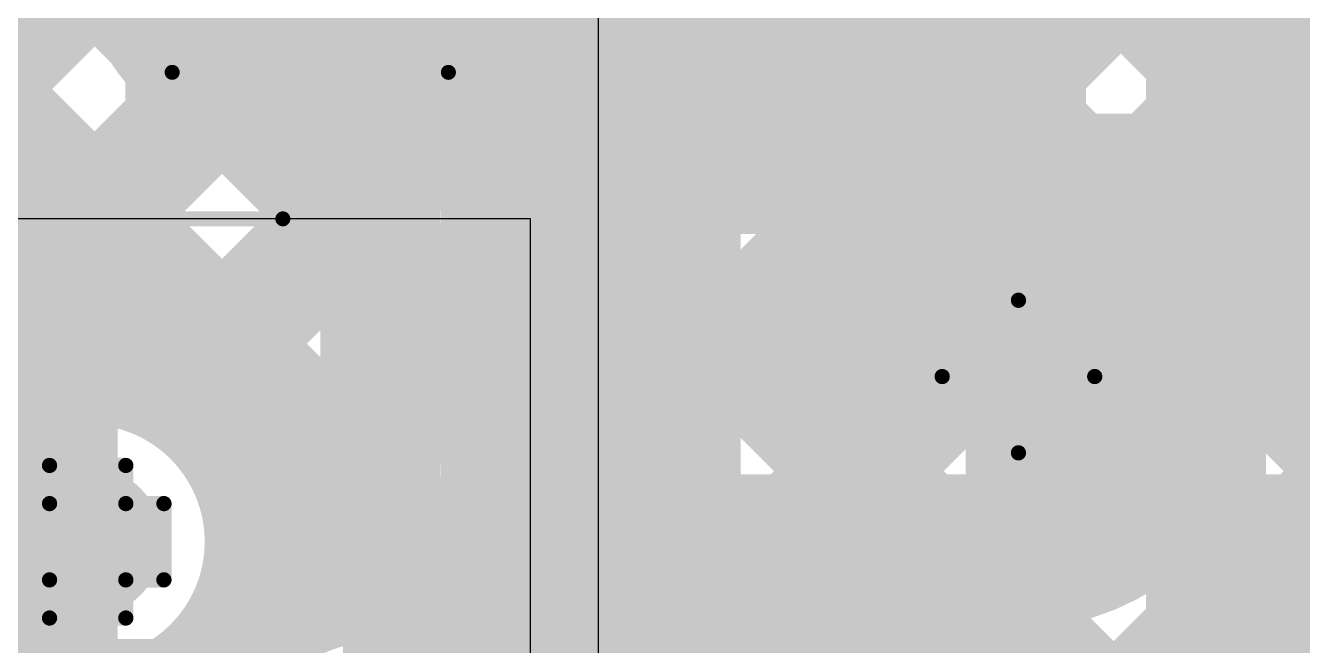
# Model space of a CAD drawing. Header units: millimetres. Extents: x 13 to 259, y -2 to 326.
# Drawn here: x 144.868 to 149.121, y 80.03 to 82.094 of the extents above; entities that cross this region are included whole.
import ezdxf

# ---------------------------------------------------------------- set-up
doc = ezdxf.new("R2010")
doc.units = ezdxf.units.MM
for name, color, linetype in [('BottomLayer', 5, 'Continuous'), ('BottomOverlay', 54, 'Continuous'), ('BottomSolder', 6, 'Continuous'), ('ConnectLayer', 7, 'Continuous'), ('DrillDrawing', 1, 'Continuous'), ('Mechanical14', 56, 'Continuous'), ('Mechanical15', 56, 'Continuous'), ('Mechanical16', 56, 'Continuous'), ('Mechanical34', 56, 'Continuous'), ('Mechanical9', 56, 'Continuous'), ('MidLayer1', 16, 'Continuous'), ('MidLayer2', 76, 'Continuous'), ('MidLayer3', 90, 'Continuous'), ('MidLayer4', 156, 'Continuous'), ('MidLayer5', 130, 'Continuous'), ('MidLayer6', 216, 'Continuous'), ('MultiLayer', 9, 'Continuous'), ('TopLayer', 1, 'Continuous'), ('TopPaste', 8, 'Continuous'), ('TopSolder', 216, 'Continuous')]:
    doc.layers.add(name, color=color, linetype=linetype)

# ---------------------------------------------------------------- blocks, each defined once
blk = doc.blocks.new('QFN50P400X400X80_21N_S275_B_89')
at = {"layer": 'BottomOverlay'}
for points, const_width in [([(-2.875, -1, 1), (-3.125, -1, 1)], 0.25), ([(-2.05, -1.5, 1), (-1.95, -1.5, 1)], 0.1), ([(-2.05, -1.6, 1), (-1.95, -1.6, 1)], 0.1), ([(-2.05, -1.6, 1), (-1.95, -1.6, 1)], 0.1)]:
    blk.add_lwpolyline(points, format="xyb", close=True, dxfattribs=dict(at, const_width=const_width))
at = {"layer": 'BottomOverlay', "const_width": 0.2}
for points in [[(-2, -1.5), (-2, -1.6)], [(-1.6, -2), (-2, -1.6)]]:
    blk.add_lwpolyline(points, dxfattribs=at)
at = {"layer": 'BottomSolder', "const_width": 0.5032}
blk.add_lwpolyline([(-1.75, -1), (-2.25, -1)], dxfattribs=at)
at = {"layer": 'BottomSolder', "const_width": 0.2516}
for points in [[(-2.3758, -1, 1), (-2.1242, -1, 1)], [(-1.8758, -1, 1), (-1.6242, -1, 1)]]:
    blk.add_lwpolyline(points, format="xyb", close=True, dxfattribs=at)
at = {"layer": 'Mechanical14', "const_width": 0.1}
for points in [[(-2, 2), (-2, -2)], [(-1, -2), (-2, -1)], [(-1.1, -2), (-2, -1.1)], [(-1.2, -2), (-2, -1.2)], [(-1.3, -2), (-2, -1.3)], [(-1.4, -2), (-2, -1.4)], [(-1.5, -2), (-2, -1.5)], [(-1.6, -2), (-2, -1.6)], [(-1.7, -2), (-2, -1.7)], [(-1.8, -2), (-2, -1.8)], [(-1.9, -2), (-2, -1.9)], [(2, -2), (-2, -2)]]:
    blk.add_lwpolyline(points, dxfattribs=at)
at = {"layer": 'Mechanical14', "const_width": 0.05}
for points in [[(-2.025, -1.2, 1), (-1.975, -1.2, 1)], [(-2.025, -1.3, 1), (-1.975, -1.3, 1)], [(-2.025, -1.4, 1), (-1.975, -1.4, 1)], [(-2.025, -1.5, 1), (-1.975, -1.5, 1)], [(-2.025, -1.6, 1), (-1.975, -1.6, 1)], [(-2.025, -1.7, 1), (-1.975, -1.7, 1)], [(-2.025, -1.8, 1), (-1.975, -1.8, 1)], [(-2.025, -1.9, 1), (-1.975, -1.9, 1)], [(-2.025, -2, 1), (-1.975, -2, 1)], [(-2.025, -2, 1), (-1.975, -2, 1)], [(-1.925, -2, 1), (-1.875, -2, 1)], [(-1.825, -2, 1), (-1.775, -2, 1)]]:
    blk.add_lwpolyline(points, format="xyb", close=True, dxfattribs=at)
at = {"layer": 'Mechanical16', "const_width": 0.05}
for points in [[(-2.65, 2.65), (-2.65, -2.65)], [(2.65, -2.65), (-2.65, -2.65)]]:
    blk.add_lwpolyline(points, dxfattribs=at)
at = {"layer": 'Mechanical16', "const_width": 0.025}
blk.add_lwpolyline([(-2.6625, -2.65, 1), (-2.6375, -2.65, 1)], format="xyb", close=True, dxfattribs=at)
blk.add_lwpolyline([(-2.6625, -2.65, 1), (-2.6375, -2.65, 1)], format="xyb", close=True, dxfattribs=at)
blk = doc.blocks.new('CAPC1005X55N_136')
at = {"layer": 'Mechanical14', "const_width": 0.1}
for points in [[(-0.5249, -0.2749), (-0.5249, 0.2751)], [(0.5251, 0.2751), (-0.5249, 0.2751)], [(0.5251, -0.2749), (0.5251, 0.2751)], [(0.5251, -0.2749), (-0.5249, -0.2749)]]:
    blk.add_lwpolyline(points, dxfattribs=at)
at = {"layer": 'Mechanical14', "const_width": 0.05}
for points in [[(-0.5499, 0.2751, 1), (-0.5, 0.2751, 1)], [(-0.5499, 0.2751, 1), (-0.5, 0.2751, 1)], [(0.5001, 0.2751, 1), (0.55, 0.2751, 1)], [(0.5001, 0.2751, 1), (0.55, 0.2751, 1)], [(-0.5499, -0.2749, 1), (-0.5, -0.2749, 1)], [(-0.5499, -0.2749, 1), (-0.5, -0.2749, 1)], [(0.5001, -0.2749, 1), (0.55, -0.2749, 1)], [(0.5001, -0.2749, 1), (0.55, -0.2749, 1)]]:
    blk.add_lwpolyline(points, format="xyb", close=True, dxfattribs=at)
at = {"layer": 'Mechanical15', "const_width": 0.05}
for points in [[(0, -0.5), (0, 0.5)], [(-0.91, -0.46), (-0.91, 0.46)], [(0.91, 0.46), (-0.91, 0.46)], [(0.91, -0.46), (0.91, 0.46)], [(0.5, 0), (-0.5, 0)], [(0.91, -0.46), (-0.91, -0.46)]]:
    blk.add_lwpolyline(points, dxfattribs=at)
at = {"layer": 'Mechanical15', "const_width": 0.025}
for points in [[(-0.0125, 0.5, 1), (0.0125, 0.5, 1)], [(-0.9225, 0.46, 1), (-0.8975, 0.46, 1)], [(-0.9225, 0.46, 1), (-0.8975, 0.46, 1)], [(0.8975, 0.46, 1), (0.9225, 0.46, 1)], [(0.8975, 0.46, 1), (0.9225, 0.46, 1)], [(-0.5125, 0, 1), (-0.4875, 0, 1)], [(0.4875, 0, 1), (0.5125, 0, 1)], [(-0.9225, -0.46, 1), (-0.8975, -0.46, 1)], [(-0.9225, -0.46, 1), (-0.8975, -0.46, 1)], [(0.8975, -0.46, 1), (0.9225, -0.46, 1)], [(0.8975, -0.46, 1), (0.9225, -0.46, 1)], [(-0.0125, -0.5, 1), (0.0125, -0.5, 1)]]:
    blk.add_lwpolyline(points, format="xyb", close=True, dxfattribs=at)
at = {"layer": 'TopLayer'}
for points in [[(-0.76, -0.31), (-0.14, -0.31), (-0.76, 0.31), (-0.14, 0.31)], [(0.14, -0.31), (0.76, -0.31), (0.14, 0.31), (0.76, 0.31)]]:
    blk.add_solid(points, dxfattribs=at)
at = {"layer": 'TopPaste'}
for points in [[(-0.76, -0.31), (-0.14, -0.31), (-0.76, 0.31), (-0.14, 0.31)], [(0.14, -0.31), (0.76, -0.31), (0.14, 0.31), (0.76, 0.31)]]:
    blk.add_solid(points, dxfattribs=at)
at = {"layer": 'TopSolder'}
for points in [[(-0.8616, -0.4116), (-0.0384, -0.4116), (-0.8616, 0.4116), (-0.0384, 0.4116)], [(0.0384, -0.4116), (0.8616, -0.4116), (0.0384, 0.4116), (0.8616, 0.4116)]]:
    blk.add_solid(points, dxfattribs=at)

msp = doc.modelspace()

# ---------------------------------------------------------------- linework, layer by layer
at = {"layer": 'BottomLayer'}
for points, const_width in [([(148.025, 80.925, 1), (148.325, 80.925, 1)], 0.3), ([(144.95, 80.375, 1), (145.2, 80.375, 1)], 0.25), ([(145.025, 80.375, 1), (145.125, 80.375, 1)], 0.1)]:
    msp.add_lwpolyline(points, format="xyb", close=True, dxfattribs=dict(at, const_width=const_width))
at = {"layer": 'BottomLayer', "const_width": 0.2}
msp.add_lwpolyline([(145.075, 79.8), (145.075, 80.375)], dxfattribs=at)
at = {"layer": 'BottomSolder'}
for p, q in [((146.55, 81.45), (140.3, 81.45)), ((146.55, 76.1), (146.55, 81.45))]:
    msp.add_line(p, q, dxfattribs=at)
at = {"layer": 'ConnectLayer'}
for p, q in [((146.55, 81.45), (140.3, 81.45)), ((146.55, 76.1), (146.55, 81.45))]:
    msp.add_line(p, q, dxfattribs=at)
at = {"layer": 'ConnectLayer', "const_width": 0.4}
for points in [[(147.5997, 68.24), (147.5997, 136.36)], [(148.1997, 68.24), (148.1997, 136.36)], [(148.7997, 68.24), (148.7997, 136.36)], [(146.51, 79.986), (146.51, 89.4058)], [(147.05, 76.9883), (147.05, 89.4058)], [(146.9997, 68.24), (146.9997, 89.3246)], [(146.59, 79.8199), (146.59, 89.0886)], [(138.9246, 88.4805), (145.3101, 82.095)], [(138.9246, 88.4805), (145.3101, 82.095)], [(147.05, 81.7134), (151.36, 86.0234)], [(141.8181, 85.587), (145.3101, 82.095)], [(147.05, 80.8649), (151.36, 85.1749)], [(147.05, 80.0164), (151.36, 84.3264)], [(148.5063, 81.4726), (151.36, 84.3264)], [(148.5063, 81.4726), (151.36, 84.3264)], [(145.0495, 84.0527), (147.7236, 81.3786)], [(145.0495, 84.0527), (147.7236, 81.3786)], [(145.9452, 84.0055), (148.4458, 81.5049)], [(145.9452, 84.0055), (148.4458, 81.5049)], [(146.3364, 80.1512), (150.0036, 83.8184)], [(146.3364, 80.1512), (150.0036, 83.8184)], [(147.05, 83.7492), (151.36, 79.4392)], [(147.05, 79.1678), (151.36, 83.4778)], [(144.3306, 83.0745), (145.3101, 82.095)], [(145.3726, 80.8845), (147.5459, 83.0578)], [(145.3726, 80.8845), (147.5459, 83.0578)], [(147.05, 82.9006), (151.36, 78.5906)], [(147.05, 78.3193), (151.36, 82.6293)], [(145.663, 80.3264), (147.9233, 82.5866)], [(145.663, 80.3264), (147.9233, 82.5866)], [(148.2587, 82.5405), (150.3623, 80.4369)], [(148.2587, 82.5405), (150.3623, 80.4369)], [(144.4646, 81.6736), (145.2277, 82.4368)], [(144.4646, 81.6735), (145.2277, 82.4367)], [(144.4646, 81.6735), (145.2277, 82.4367)], [(144.4646, 81.6735), (145.2277, 82.4367)], [(144.3445, 82.2121), (147.6002, 78.9564)], [(144.3445, 82.2121), (147.6002, 78.9564)], [(144.3445, 82.2121), (146.51, 80.0465)], [(144.3445, 82.2121), (146.05, 80.5065)], [(146.59, 82.1998), (151.36, 82.1998)], [(147.05, 82.0521), (151.36, 77.7421)], [(145.3725, 80.8845), (146.51, 82.022)], [(146.2529, 82.0008), (147.5915, 80.6621)], [(146.2529, 82.0008), (147.5915, 80.6621)], [(146.2529, 82.0008), (146.51, 81.7436)], [(141.3412, 77.7016), (145.5246, 81.885)], [(141.3412, 77.7016), (145.5246, 81.885)], [(142.8568, 79.2172), (145.5246, 81.885)], [(144.0026, 80.3631), (145.5246, 81.8851)], [(145.5137, 81.8914), (148.0951, 79.31)], [(145.5137, 81.8914), (148.0951, 79.31)], [(145.5137, 81.8914), (146.51, 80.895)], [(145.5137, 81.8914), (146.05, 81.3551)], [(148.815, 80.9328), (149.7991, 81.9168)], [(148.815, 80.9328), (149.7991, 81.9168)], [(146.05, 80.2395), (146.05, 81.856)], [(146.59, 81.5998), (151.36, 81.5998)], [(145.3726, 80.8845), (146.05, 81.5619)], [(148.0288, 79.2981), (150.1868, 81.456)], [(148.0288, 79.2981), (150.1868, 81.456)], [(144.3736, 81.3345), (144.8073, 80.9008)], [(144.3736, 81.3345), (144.8073, 80.9008)], [(144.3736, 81.3345), (144.8073, 80.9008)], [(144.3736, 81.3345), (144.8073, 80.9008)], [(147.05, 81.2036), (151.36, 76.8936)], [(145.663, 80.3265), (146.51, 81.1735)], [(148.755, 81.1957), (149.8566, 80.0941)], [(148.755, 81.1957), (149.8566, 80.0941)], [(146.59, 80.9998), (151.36, 80.9998)], [(145.663, 80.3264), (146.05, 80.7134)], [(146.6105, 79.5768), (147.6274, 80.5938)], [(146.6105, 79.5768), (147.6274, 80.5938)], [(148.6286, 80.4735), (151.36, 77.7421)], [(148.6286, 80.4735), (151.36, 77.7421)], [(146.59, 80.3998), (151.36, 80.3998)], [(147.05, 80.3551), (151.36, 76.0451)], [(146.3363, 80.1512), (146.51, 80.325)], [(146.3363, 80.1512), (146.51, 80.325)], [(147.9121, 80.3415), (150.1338, 78.1199)], [(147.9121, 80.3415), (150.1338, 78.1199)], [(146.6107, 78.7285), (148.1673, 80.285)], [(146.6107, 78.7285), (148.1673, 80.285)]]:
    msp.add_lwpolyline(points, dxfattribs=at)
at = {"layer": 'ConnectLayer'}
for points, const_width in [([(146.4064, 82.3978, 1), (145.2264, 82.3978, 1)], 0.4), ([(146.4064, 82.3978, 1), (145.2264, 82.3978, 1)], 0.4), ([(146.49, 82.1998, 1), (146.69, 82.1998, 1)], 0.2), ([(145.2101, 82.095, 1), (145.4101, 82.095, 1)], 0.2), ([(145.2101, 82.095, 1), (145.4101, 82.095, 1)], 0.2), ([(145.2101, 82.095, 1), (145.4101, 82.095, 1)], 0.2), ([(145.2101, 82.095, 1), (145.4101, 82.095, 1)], 0.2), ([(146.95, 82.0521, 1), (147.15, 82.0521, 1)], 0.2), ([(146.41, 82.022, 1), (146.61, 82.022, 1)], 0.2), ([(146.1529, 82.0008, 1), (146.3529, 82.0008, 1)], 0.2), ([(146.1529, 82.0008, 1), (146.3529, 82.0008, 1)], 0.2), ([(146.1529, 82.0008, 1), (146.3529, 82.0008, 1)], 0.2), ([(145.4137, 81.8914, 1), (145.6137, 81.8914, 1)], 0.2), ([(145.4137, 81.8914, 1), (145.6137, 81.8914, 1)], 0.2), ([(145.4137, 81.8914, 1), (145.6137, 81.8914, 1)], 0.2), ([(145.4137, 81.8914, 1), (145.6137, 81.8914, 1)], 0.2), ([(145.4246, 81.8851, 1), (145.6246, 81.8851, 1)], 0.2), ([(145.4246, 81.885, 1), (145.6246, 81.885, 1)], 0.2), ([(145.4246, 81.885, 1), (145.6246, 81.885, 1)], 0.2), ([(145.4246, 81.885, 1), (145.6246, 81.885, 1)], 0.2), ([(145.95, 81.856, 1), (146.15, 81.856, 1)], 0.2), ([(145.95, 81.856, 1), (146.15, 81.856, 1)], 0.2), ([(146.41, 81.7436, 1), (146.61, 81.7436, 1)], 0.2), ([(146.95, 81.7134, 1), (147.15, 81.7134, 1)], 0.2), ([(146.49, 81.5998, 1), (146.69, 81.5998, 1)], 0.2), ([(145.95, 81.5619, 1), (146.15, 81.5619, 1)], 0.2), ([(148.815, 80.925, 1), (147.535, 80.925, 1)], 0.4), ([(148.815, 80.925, 1), (147.535, 80.925, 1)], 0.4), ([(148.3458, 81.5049, 1), (148.5458, 81.5049, 1)], 0.2), ([(148.3458, 81.5049, 1), (148.5458, 81.5049, 1)], 0.2), ([(148.4063, 81.4726, 1), (148.6063, 81.4726, 1)], 0.2), ([(148.4063, 81.4726, 1), (148.6063, 81.4726, 1)], 0.2), ([(147.6236, 81.3786, 1), (147.8236, 81.3786, 1)], 0.2), ([(147.6236, 81.3786, 1), (147.8236, 81.3786, 1)], 0.2), ([(145.95, 81.3551, 1), (146.15, 81.3551, 1)], 0.2), ([(146.95, 81.2036, 1), (147.15, 81.2036, 1)], 0.2), ([(146.41, 81.1735, 1), (146.61, 81.1735, 1)], 0.2), ([(148.655, 81.1957, 1), (148.855, 81.1957, 1)], 0.2), ([(148.655, 81.1957, 1), (148.855, 81.1957, 1)], 0.2), ([(146.49, 80.9998, 1), (146.69, 80.9998, 1)], 0.2), ([(145.665, 80.375, 1), (144.485, 80.375, 1)], 0.4), ([(145.665, 80.375, 1), (144.485, 80.375, 1)], 0.4), ([(145.665, 80.375, 1), (144.485, 80.375, 1)], 0.4), ([(145.665, 80.375, 1), (144.485, 80.375, 1)], 0.4), ([(147.435, 80.925, 1), (147.635, 80.925, 1)], 0.2), ([(147.435, 80.925, 1), (147.635, 80.925, 1)], 0.2), ([(148.715, 80.9328, 1), (148.915, 80.9328, 1)], 0.2), ([(148.715, 80.9328, 1), (148.915, 80.9328, 1)], 0.2), ([(148.715, 80.925, 1), (148.915, 80.925, 1)], 0.2), ([(148.715, 80.925, 1), (148.915, 80.925, 1)], 0.2), ([(144.7073, 80.9008, 1), (144.9073, 80.9008, 1)], 0.2), ([(144.7073, 80.9008, 1), (144.9073, 80.9008, 1)], 0.2), ([(144.7073, 80.9008, 1), (144.9073, 80.9008, 1)], 0.2), ([(144.7073, 80.9008, 1), (144.9073, 80.9008, 1)], 0.2), ([(145.2725, 80.8845, 1), (145.4725, 80.8845, 1)], 0.2), ([(145.2726, 80.8845, 1), (145.4726, 80.8845, 1)], 0.2), ([(145.2726, 80.8845, 1), (145.4726, 80.8845, 1)], 0.2), ([(145.2726, 80.8845, 1), (145.4726, 80.8845, 1)], 0.2), ([(146.41, 80.895, 1), (146.61, 80.895, 1)], 0.2), ([(146.95, 80.8649, 1), (147.15, 80.8649, 1)], 0.2), ([(145.95, 80.7134, 1), (146.15, 80.7134, 1)], 0.2), ([(147.4915, 80.6621, 1), (147.6915, 80.6621, 1)], 0.2), ([(147.4915, 80.6621, 1), (147.6915, 80.6621, 1)], 0.2), ([(147.5274, 80.5938, 1), (147.7274, 80.5938, 1)], 0.2), ([(147.5274, 80.5938, 1), (147.7274, 80.5938, 1)], 0.2), ([(145.95, 80.5065, 1), (146.15, 80.5065, 1)], 0.2), ([(148.5286, 80.4735, 1), (148.7286, 80.4735, 1)], 0.2), ([(148.5286, 80.4735, 1), (148.7286, 80.4735, 1)], 0.2), ([(146.49, 80.3998, 1), (146.69, 80.3998, 1)], 0.2), ([(145.565, 80.375, 1), (145.765, 80.375, 1)], 0.2), ([(145.565, 80.375, 1), (145.765, 80.375, 1)], 0.2), ([(145.565, 80.375, 1), (145.765, 80.375, 1)], 0.2), ([(145.565, 80.375, 1), (145.765, 80.375, 1)], 0.2), ([(146.95, 80.3551, 1), (147.15, 80.3551, 1)], 0.2), ([(145.563, 80.3265, 1), (145.763, 80.3265, 1)], 0.2), ([(145.563, 80.3264, 1), (145.763, 80.3264, 1)], 0.2), ([(145.563, 80.3264, 1), (145.763, 80.3264, 1)], 0.2), ([(145.563, 80.3264, 1), (145.763, 80.3264, 1)], 0.2), ([(146.41, 80.325, 1), (146.61, 80.325, 1)], 0.2), ([(146.41, 80.325, 1), (146.61, 80.325, 1)], 0.2), ([(147.8121, 80.3415, 1), (148.0121, 80.3415, 1)], 0.2), ([(147.8121, 80.3415, 1), (148.0121, 80.3415, 1)], 0.2), ([(148.0673, 80.285, 1), (148.2673, 80.285, 1)], 0.2), ([(148.0673, 80.285, 1), (148.2673, 80.285, 1)], 0.2), ([(145.95, 80.2395, 1), (146.15, 80.2395, 1)], 0.2), ([(145.95, 80.2395, 1), (146.15, 80.2395, 1)], 0.2), ([(146.2363, 80.1512, 1), (146.4363, 80.1512, 1)], 0.2), ([(146.2363, 80.1512, 1), (146.4363, 80.1512, 1)], 0.2), ([(146.2364, 80.1512, 1), (146.4364, 80.1512, 1)], 0.2), ([(146.2364, 80.1512, 1), (146.4364, 80.1512, 1)], 0.2), ([(146.41, 80.0465, 1), (146.61, 80.0465, 1)], 0.2), ([(146.95, 80.0164, 1), (147.15, 80.0164, 1)], 0.2), ([(146.41, 79.986, 1), (146.61, 79.986, 1)], 0.2), ([(146.41, 79.986, 1), (146.61, 79.986, 1)], 0.2)]:
    msp.add_lwpolyline(points, format="xyb", close=True, dxfattribs=dict(at, const_width=const_width))
at = {"layer": 'ConnectLayer', "const_width": 0.4}
for points in [[(146.05, 81.856, -1.520158), (146.05, 82.9396)], [(146.4064, 82.3978, -1.565219), (145.4349, 82.8478)], [(145.6158, 79.225, -1.51202), (146.615, 79.65)], [(145.6158, 79.225, -1.51202), (146.615, 79.65)], [(145.6158, 79.225, -1.104509), (146.51, 79.986)], [(145.5114, 79.3597, -0.58851), (146.05, 80.2395)]]:
    msp.add_lwpolyline(points, format="xyb", dxfattribs=at)
at = {"layer": 'DrillDrawing', "const_width": 0.0508}
for points in [[(147.921, 80.925), (148.175, 81.179)], [(148.175, 81.179), (148.429, 80.925)], [(147.921, 80.925), (148.175, 80.671)], [(148.175, 80.671), (148.429, 80.925)], [(144.948, 80.502), (144.948, 80.629)], [(144.948, 80.629), (145.202, 80.629)], [(145.202, 80.502), (145.202, 80.629)], [(144.821, 80.502), (144.948, 80.502)], [(145.202, 80.502), (145.329, 80.502)], [(145.329, 80.248), (145.329, 80.502)], [(144.821, 80.248), (144.948, 80.248)], [(144.948, 80.121), (144.948, 80.248)], [(145.202, 80.248), (145.329, 80.248)], [(145.202, 80.121), (145.202, 80.248)], [(144.948, 80.121), (145.202, 80.121)]]:
    msp.add_lwpolyline(points, dxfattribs=at)
at = {"layer": 'DrillDrawing', "const_width": 0.0254}
for points in [[(148.1623, 81.179, 1), (148.1877, 81.179, 1)], [(148.1623, 81.179, 1), (148.1877, 81.179, 1)], [(147.9083, 80.925, 1), (147.9337, 80.925, 1)], [(147.9083, 80.925, 1), (147.9337, 80.925, 1)], [(148.4163, 80.925, 1), (148.4417, 80.925, 1)], [(148.4163, 80.925, 1), (148.4417, 80.925, 1)], [(148.1623, 80.671, 1), (148.1877, 80.671, 1)], [(148.1623, 80.671, 1), (148.1877, 80.671, 1)], [(144.9353, 80.629, 1), (144.9607, 80.629, 1)], [(144.9353, 80.629, 1), (144.9607, 80.629, 1)], [(145.1893, 80.629, 1), (145.2147, 80.629, 1)], [(145.1893, 80.629, 1), (145.2147, 80.629, 1)], [(144.9353, 80.502, 1), (144.9607, 80.502, 1)], [(144.9353, 80.502, 1), (144.9607, 80.502, 1)], [(145.1893, 80.502, 1), (145.2147, 80.502, 1)], [(145.1893, 80.502, 1), (145.2147, 80.502, 1)], [(145.3163, 80.502, 1), (145.3417, 80.502, 1)], [(145.3163, 80.502, 1), (145.3417, 80.502, 1)], [(144.9353, 80.248, 1), (144.9607, 80.248, 1)], [(144.9353, 80.248, 1), (144.9607, 80.248, 1)], [(145.1893, 80.248, 1), (145.2147, 80.248, 1)], [(145.1893, 80.248, 1), (145.2147, 80.248, 1)], [(145.3163, 80.248, 1), (145.3417, 80.248, 1)], [(145.3163, 80.248, 1), (145.3417, 80.248, 1)], [(144.9353, 80.121, 1), (144.9607, 80.121, 1)], [(144.9353, 80.121, 1), (144.9607, 80.121, 1)], [(145.1893, 80.121, 1), (145.2147, 80.121, 1)], [(145.1893, 80.121, 1), (145.2147, 80.121, 1)]]:
    msp.add_lwpolyline(points, format="xyb", close=True, dxfattribs=at)
at = {"layer": 'Mechanical34', "const_width": 0.1}
msp.add_lwpolyline([(146.8, 72.8), (146.8, 131.8)], dxfattribs=at)
at = {"layer": 'Mechanical9', "const_width": 0.1}
msp.add_lwpolyline([(146.3001, 66.8), (146.3001, 100.7)], dxfattribs=at)
at = {"layer": 'MidLayer1'}
for points, const_width in [([(148.025, 80.925, 1), (148.325, 80.925, 1)], 0.3), ([(144.95, 80.375, 1), (145.2, 80.375, 1)], 0.25)]:
    msp.add_lwpolyline(points, format="xyb", close=True, dxfattribs=dict(at, const_width=const_width))
at = {"layer": 'MidLayer2', "const_width": 0.2}
for points in [[(146.725, 80.35), (148.95, 82.575)], [(141.986, 76.525), (145.811, 80.35)], [(145.811, 80.35), (146.725, 80.35)]]:
    msp.add_lwpolyline(points, dxfattribs=at)
at = {"layer": 'MidLayer2'}
for points, const_width in [([(148.025, 80.925, 1), (148.325, 80.925, 1)], 0.3), ([(144.95, 80.375, 1), (145.2, 80.375, 1)], 0.25), ([(145.761, 80.35, 1), (145.861, 80.35, 1)], 0.1), ([(145.761, 80.35, 1), (145.861, 80.35, 1)], 0.1), ([(146.675, 80.35, 1), (146.775, 80.35, 1)], 0.1), ([(146.675, 80.35, 1), (146.775, 80.35, 1)], 0.1)]:
    msp.add_lwpolyline(points, format="xyb", close=True, dxfattribs=dict(at, const_width=const_width))
at = {"layer": 'MidLayer3'}
for points, const_width in [([(148.025, 80.925, 1), (148.325, 80.925, 1)], 0.3), ([(144.95, 80.375, 1), (145.2, 80.375, 1)], 0.25)]:
    msp.add_lwpolyline(points, format="xyb", close=True, dxfattribs=dict(at, const_width=const_width))
at = {"layer": 'MidLayer4', "const_width": 0.2}
for points in [[(145.3, 81.6906), (145.3, 84.05)], [(146.515, 79.29), (146.515, 83.851)], [(145.8164, 81.2996), (145.8164, 82.3978)], [(145.075, 81.4656), (145.3, 81.6906)], [(145.075, 80.375), (145.075, 81.4656)], [(145.8164, 81.2996), (146.025, 81.091)], [(146.025, 79.65), (146.025, 81.091)]]:
    msp.add_lwpolyline(points, dxfattribs=at)
at = {"layer": 'MidLayer4'}
for points, const_width in [([(145.25, 81.6906, 1), (145.35, 81.6906, 1)], 0.1), ([(145.25, 81.6906, 1), (145.35, 81.6906, 1)], 0.1), ([(145.025, 81.4656, 1), (145.125, 81.4656, 1)], 0.1), ([(145.025, 81.4656, 1), (145.125, 81.4656, 1)], 0.1), ([(145.7664, 81.2996, 1), (145.8664, 81.2996, 1)], 0.1), ([(145.7664, 81.2996, 1), (145.8664, 81.2996, 1)], 0.1), ([(145.975, 81.091, 1), (146.075, 81.091, 1)], 0.1), ([(145.975, 81.091, 1), (146.075, 81.091, 1)], 0.1), ([(148.025, 80.925, 1), (148.325, 80.925, 1)], 0.3), ([(144.95, 80.375, 1), (145.2, 80.375, 1)], 0.25), ([(145.025, 80.375, 1), (145.125, 80.375, 1)], 0.1)]:
    msp.add_lwpolyline(points, format="xyb", close=True, dxfattribs=dict(at, const_width=const_width))
at = {"layer": 'MidLayer5'}
for points, const_width in [([(148.025, 80.925, 1), (148.325, 80.925, 1)], 0.3), ([(144.95, 80.375, 1), (145.2, 80.375, 1)], 0.25)]:
    msp.add_lwpolyline(points, format="xyb", close=True, dxfattribs=dict(at, const_width=const_width))
at = {"layer": 'MidLayer6'}
for points, const_width in [([(148.025, 80.925, 1), (148.325, 80.925, 1)], 0.3), ([(144.95, 80.375, 1), (145.2, 80.375, 1)], 0.25)]:
    msp.add_lwpolyline(points, format="xyb", close=True, dxfattribs=dict(at, const_width=const_width))
at = {"layer": 'MultiLayer'}
for points, const_width in [([(148.025, 80.925, 1), (148.325, 80.925, 1)], 0.3), ([(144.95, 80.375, 1), (145.2, 80.375, 1)], 0.25)]:
    msp.add_lwpolyline(points, format="xyb", close=True, dxfattribs=dict(at, const_width=const_width))
at = {"layer": 'TopLayer'}
msp.add_line((146.775, 131.8), (146.7751, 72.8), dxfattribs=at)
for points, const_width in [([(148.025, 80.925, 1), (148.325, 80.925, 1)], 0.3), ([(144.95, 80.375, 1), (145.2, 80.375, 1)], 0.25)]:
    msp.add_lwpolyline(points, format="xyb", close=True, dxfattribs=dict(at, const_width=const_width))

# ---------------------------------------------------------------- block references
for name, p, rotation in [('CAPC1005X55N_136', (145.8164, 82.8478), 270), ('QFN50P400X400X80_21N_S275_B_89', (143.075, 78.8), 180)]:
    msp.add_blockref(name, p, dxfattribs=dict(rotation=rotation))

doc.saveas('drawing.dxf')
